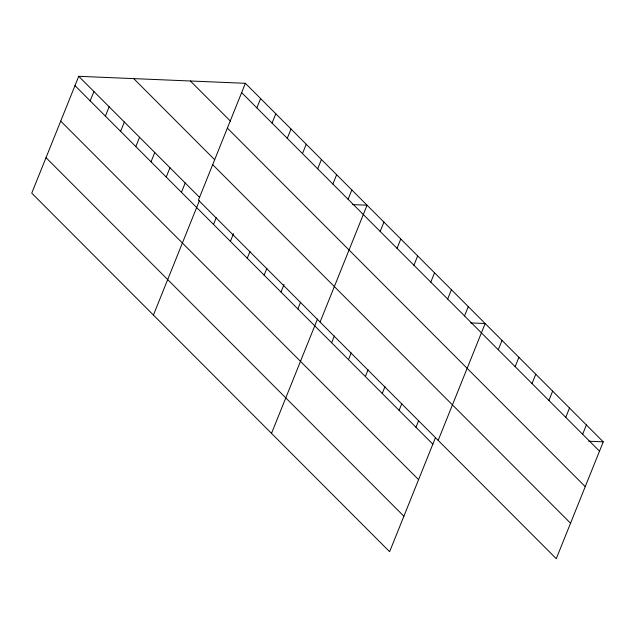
<?xml version="1.0" encoding="UTF-8"?>
<svg xmlns="http://www.w3.org/2000/svg" width="635" height="635" viewBox="0 0 635 635"><rect width="100%" height="100%" fill="white"/><g stroke="black" fill="none" stroke-linecap="round" stroke-linejoin="round"><path stroke-width="0.95" d="M245.38 83.304L198.414 200.152L556.276 558.689L603.25 441.841L245.38 83.304L78.724 76.311L31.75 193.159L389.62 551.696L435.57 437.388M90.186 100.87L93.932 91.551M105.394 116.102L109.141 106.791M120.602 131.342L124.349 122.023M135.811 146.582L139.557 137.263M151.027 161.822L154.765 152.503M166.235 177.054L169.982 167.735M181.443 192.294L185.19 182.975M153.424 315.063L199.374 200.755M256.85 107.863L260.588 98.544M213.519 224.433L216.249 217.662M272.058 123.095L275.804 113.776M230.394 241.34L233.458 233.712M287.266 138.335L291.013 129.016M247.261 258.239L249.992 251.46M302.474 153.575L306.221 144.256M264.136 275.145L266.859 268.367M317.683 168.807L321.429 159.496M281.003 292.044L284.067 284.424M332.891 184.047L336.637 174.728M297.878 308.951L300.601 302.173M348.099 199.287L351.846 189.968M271.518 433.38L317.468 319.072M320.088 322.056L367.054 205.208L352.584 204.597M331.621 342.749L334.343 335.978M380.182 231.426L383.929 222.107M348.488 359.656L351.211 352.877M397.05 248.333L400.796 239.014M365.363 376.555L368.086 369.784M413.925 265.232L417.671 255.913M382.23 393.462L384.953 386.683M430.792 282.13L434.538 272.82M399.105 410.361L401.828 403.582M447.667 299.037L451.414 289.719M415.973 427.268L418.695 420.489M464.534 315.936L468.281 306.618M438.182 440.372L485.156 323.525L470.678 322.913M498.277 349.742L502.023 340.423M515.152 366.649L518.898 357.33M532.019 383.548L535.765 374.229M548.894 400.455L552.64 391.136M565.761 417.354L569.508 408.035M582.636 434.261L586.383 424.942M588.78 441.238L603.25 441.841M241.633 92.623L599.503 451.16M190.381 80.994L230.481 121.166M227.37 128.103L585.24 486.64M133.723 78.621L214.606 159.655M212.677 164.663L570.54 523.2M78.724 76.311L199.707 197.525M74.978 85.63L432.848 444.167M60.714 121.118L418.576 479.655M46.014 157.67L403.884 516.215"/></g></svg>
